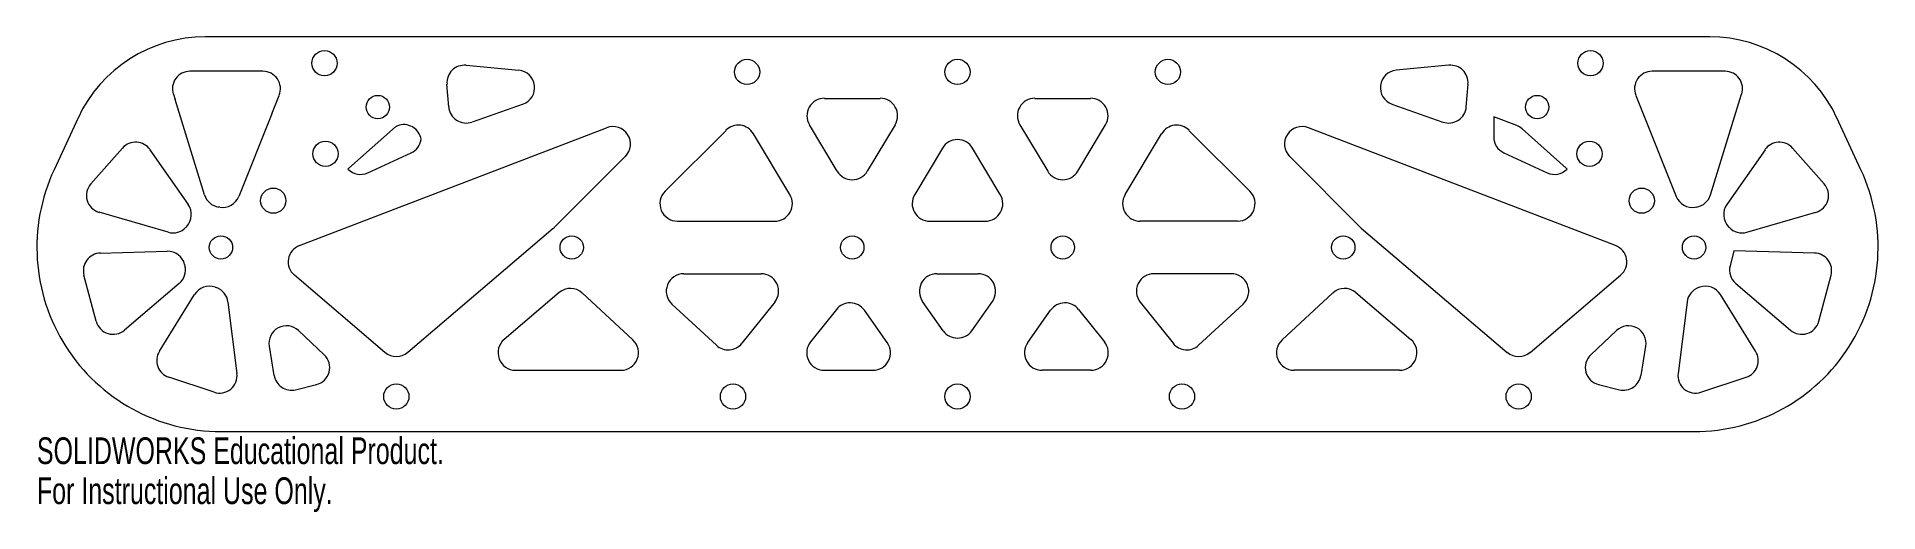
# Model space of a CAD drawing. Header units: inches. Extents: x -1.3 to 11.8, y -1.9 to 1.5.
import ezdxf

# ---------------------------------------------------------------- set-up
doc = ezdxf.new("R2010")
doc.units = ezdxf.units.IN
doc.header["$MEASUREMENT"] = 0
doc.styles.add('SLDTEXTSTYLE0', font='TXT', dxfattribs={"width": 0.7})

msp = doc.modelspace()

# ---------------------------------------------------------------- linework, layer by layer
at = {"color": 7, "linetype": 'Continuous', "lineweight": 15}
for p, q in [((10.612, 1.5), (-0.112, 1.5)), ((0.299, 1.255), (-0.221, 1.255)), ((1.748, 1.298), (2.123, 1.262)), ((8.752, 1.298), (8.377, 1.262)), ((10.721, 1.255), (10.201, 1.255)), ((-0.339, 1.091), (-0.327, 1.053)), ((-0.117, 0.374), (-0.327, 1.053)), ((0.363, 0.952), (0.415, 1.083)), ((1.624, 1.001), (1.611, 1.164)), ((4.302, 1.062), (4.698, 1.062)), ((5.802, 1.062), (6.198, 1.062)), ((8.876, 1.001), (8.889, 1.164)), ((10.085, 1.083), (10.137, 0.952)), ((10.617, 0.374), (10.827, 1.053)), ((10.827, 1.053), (10.839, 1.091)), ((-1.019, 0.922), (-1.19, 0.553)), ((0.363, 0.952), (0.127, 0.363)), ((2.153, 1.02), (1.79, 0.893)), ((8.347, 1.02), (8.71, 0.893)), ((9.072, 0.931), (9.072, 0.787)), ((9.236, 0.868), (9.072, 0.931)), ((10.137, 0.952), (10.373, 0.363)), ((10.137, 0.952), (10.137, 0.952)), ((11.69, 0.553), (11.519, 0.922)), ((0.559, 0.013), (2.749, 0.852)), ((1.243, 0.86), (0.912, 0.564)), ((1.259, 0.866), (1.243, 0.86)), ((3.6, 0.834), (3.166, 0.401)), ((4.055, 0.377), (3.795, 0.81)), ((4.393, 0.543), (4.195, 0.873)), ((4.805, 0.873), (4.607, 0.543)), ((5.695, 0.873), (5.893, 0.543)), ((6.107, 0.543), (6.305, 0.873)), ((6.445, 0.377), (6.705, 0.81)), ((6.9, 0.834), (7.334, 0.401)), ((9.941, 0.013), (7.751, 0.852)), ((9.588, 0.564), (9.274, 0.845)), ((-0.928, 0.453), (-0.702, 0.708)), ((-0.506, 0.696), (-0.234, 0.306)), ((1.048, 0.532), (1.356, 0.673)), ((5.143, 0.707), (4.945, 0.377)), ((5.555, 0.377), (5.357, 0.707)), ((9.144, 0.673), (9.452, 0.532)), ((11.006, 0.696), (10.734, 0.306)), ((11.428, 0.453), (11.202, 0.708)), ((2.882, 0.647), (2.376, 0.142)), ((7.618, 0.647), (8.127, 0.138)), ((-0.009, 0.286), (-0.018, 0.288)), ((10.509, 0.286), (10.518, 0.288)), ((-0.377, 0.108), (-0.869, 0.25)), ((-0.244, 0.15), (-0.25, 0.143)), ((2.369, 0.135), (1.331, -0.748)), ((3.254, 0.188), (3.948, 0.188)), ((5.052, 0.188), (5.448, 0.188)), ((7.246, 0.188), (6.552, 0.188)), ((8.127, 0.138), (9.169, -0.748)), ((10.744, 0.15), (10.75, 0.143)), ((10.877, 0.108), (11.369, 0.25)), ((-0.86, -0.04), (-0.384, -0.027)), ((-0.259, -0.122), (-0.257, -0.13)), ((10.784, -0.025), (10.757, -0.13)), ((11.36, -0.04), (10.784, -0.025)), ((-0.889, -0.526), (-0.977, -0.197)), ((-0.297, -0.256), (-0.687, -0.589)), ((1.169, -0.748), (0.523, -0.198)), ((3.299, -0.188), (3.85, -0.188)), ((5.103, -0.188), (5.397, -0.188)), ((7.201, -0.188), (6.65, -0.188)), ((9.331, -0.748), (9.977, -0.198)), ((10.797, -0.256), (11.187, -0.589)), ((11.389, -0.526), (11.477, -0.197)), ((-0.439, -0.74), (-0.188, -0.336)), ((-0.041, -0.283), (-0.033, -0.286)), ((0.05, -0.389), (0.114, -0.897)), ((2.41, -0.322), (2.019, -0.655)), ((2.936, -0.658), (2.576, -0.326)), ((3.947, -0.391), (3.713, -0.683)), ((5.148, -0.593), (5.001, -0.385)), ((5.352, -0.593), (5.499, -0.385)), ((6.553, -0.391), (6.787, -0.683)), ((7.564, -0.658), (7.924, -0.326)), ((8.09, -0.322), (8.481, -0.655)), ((10.45, -0.389), (10.386, -0.897)), ((10.541, -0.283), (10.533, -0.286)), ((10.939, -0.74), (10.688, -0.336)), ((3.531, -0.697), (3.214, -0.404)), ((4.387, -0.442), (4.203, -0.672)), ((4.749, -0.678), (4.587, -0.448)), ((5.751, -0.678), (5.913, -0.448)), ((6.113, -0.442), (6.297, -0.672)), ((6.969, -0.697), (7.286, -0.404)), ((0.736, -0.765), (0.552, -0.592)), ((9.948, -0.592), (9.764, -0.765)), ((0.343, -0.704), (0.378, -0.913)), ((10.122, -0.913), (10.157, -0.704)), ((2.1, -0.875), (2.851, -0.875)), ((4.3, -0.875), (4.647, -0.875)), ((6.2, -0.875), (5.853, -0.875)), ((8.4, -0.875), (7.649, -0.875)), ((-0.049, -1.031), (-0.372, -0.925)), ((0.531, -1.014), (0.68, -0.977)), ((9.82, -0.977), (9.969, -1.014)), ((10.549, -1.031), (10.872, -0.925)), ((0, -1.312), (10.5, -1.312))]:
    msp.add_line(p, q, dxfattribs=at)
for centre, radius in [((0.738, 1.312), 0.09), ((3.75, 1.25), 0.09), ((5.25, 1.25), 0.09), ((6.75, 1.25), 0.09), ((9.762, 1.312), 0.09), ((1.118, 1), 0.083), ((9.382, 1), 0.083), ((0.745, 0.667), 0.09), ((9.755, 0.667), 0.09), ((0.373, 0.333), 0.09), ((10.127, 0.333), 0.09), ((0, 0), 0.083), ((2.5, 0), 0.083), ((4.5, 0), 0.083), ((6, 0), 0.083), ((8, 0), 0.083), ((10.5, 0), 0.083), ((1.25, -1.062), 0.09), ((3.65, -1.062), 0.09), ((5.25, -1.062), 0.09), ((6.85, -1.062), 0.09), ((9.25, -1.062), 0.09)]:
    msp.add_circle(centre, radius, dxfattribs=at)
for centre, radius, start, end in [((-0.112, 0.5), 1, 90, 155.0636), ((10.612, 0.5), 1, 24.9364, 90), ((-0.221, 1.13), 0.125, 90, 198.0509), ((0.299, 1.13), 0.125, 338.1634, 90), ((1.736, 1.173), 0.125, 84.6082, 184.3934), ((2.111, 1.138), 0.125, 289.3229, 84.6082), ((8.389, 1.138), 0.125, 95.3918, 250.6771), ((8.764, 1.173), 0.125, 355.6066, 95.3918), ((10.201, 1.13), 0.125, 90, 201.8366), ((10.721, 1.13), 0.125, 341.9491, 90), ((4.302, 0.938), 0.125, 90, 210.9638), ((4.698, 0.938), 0.125, 329.0362, 90), ((5.802, 0.938), 0.125, 90, 210.9638), ((6.198, 0.938), 0.125, 329.0362, 90), ((1.748, 1.011), 0.125, 184.3934, 289.3229), ((8.752, 1.011), 0.125, 250.6771, 355.6066), ((1.303, 0.75), 0.125, 8.6175, 110.9964), ((2.794, 0.736), 0.125, 315, 110.9631), ((3.688, 0.746), 0.125, 30.9638, 135), ((6.812, 0.746), 0.125, 45, 149.0362), ((7.706, 0.736), 0.125, 69.0369, 225), ((9.191, 0.752), 0.125, 48.1897, 69.0036), ((-0.608, 0.625), 0.125, 34.8651, 138.3874), ((1.303, 0.787), 0.125, 294.6751, 351.3825), ((5.25, 0.643), 0.125, 30.9638, 149.0362), ((9.197, 0.787), 0.125, 180, 245.3249), ((11.108, 0.625), 0.125, 41.6126, 145.1349), ((0, 0), 1.312, 155.0636, 270), ((0.995, 0.471), 0.125, 131.8103, 135.7486), ((0.995, 0.645), 0.125, 224.2514, 294.6751), ((4.5, 0.607), 0.125, 210.9638, 329.0362), ((6, 0.607), 0.125, 210.9638, 329.0362), ((9.505, 0.645), 0.125, 245.3249, 315.7486), ((9.505, 0.471), 0.125, 44.2514, 48.1897), ((10.5, 0), 1.312, 270, 24.9364), ((-0.834, 0.37), 0.125, 138.3874, 253.8471), ((3.254, 0.312), 0.125, 135, 270), ((7.246, 0.312), 0.125, 270, 45), ((11.334, 0.37), 0.125, 286.1529, 41.6126), ((-0.336, 0.234), 0.125, 317.4342, 34.8651), ((0.002, 0.411), 0.125, 197.1804, 260.7675), ((0.011, 0.41), 0.125, 260.7675, 338.1984), ((3.948, 0.312), 0.125, 270, 30.9638), ((5.052, 0.312), 0.125, 149.0362, 270), ((5.448, 0.312), 0.125, 270, 30.9638), ((6.552, 0.312), 0.125, 149.0362, 270), ((10.489, 0.41), 0.125, 201.8016, 279.2325), ((10.498, 0.411), 0.125, 279.2325, 342.8196), ((10.836, 0.234), 0.125, 145.1349, 222.5658), ((-0.342, 0.228), 0.125, 253.8471, 317.4342), ((2.288, 0.23), 0.125, 310.3645, 315), ((10.842, 0.228), 0.125, 222.5658, 286.1529), ((0.604, -0.103), 0.125, 110.9631, 229.6355), ((9.896, -0.103), 0.125, 310.3645, 69.0369), ((-0.856, -0.165), 0.125, 91.5318, 195.0541), ((-0.38, -0.152), 0.125, 14.1008, 91.5318), ((-0.378, -0.161), 0.125, 310.5137, 14.1008), ((10.878, -0.161), 0.125, 165.8992, 229.4863), ((11.356, -0.165), 0.125, 344.9459, 88.4682), ((3.299, -0.312), 0.125, 90, 227.2648), ((3.85, -0.312), 0.125, 321.3402, 90), ((5.103, -0.312), 0.125, 90, 215.2176), ((5.397, -0.312), 0.125, 324.7824, 90), ((6.65, -0.312), 0.125, 90, 218.6598), ((7.201, -0.312), 0.125, 312.7352, 90), ((-0.082, -0.402), 0.125, 70.7675, 148.1984), ((-0.074, -0.404), 0.125, 7.1804, 70.7675), ((2.491, -0.417), 0.125, 47.2648, 130.3645), ((8.009, -0.417), 0.125, 49.6355, 132.7352), ((10.574, -0.404), 0.125, 109.2325, 172.8196), ((10.582, -0.402), 0.125, 31.8016, 109.2325), ((4.484, -0.52), 0.125, 35.2176, 141.3402), ((6.016, -0.52), 0.125, 38.6598, 144.7824), ((-0.768, -0.494), 0.125, 195.0541, 310.5137), ((0.467, -0.683), 0.125, 46.7185, 189.4947), ((2.1, -0.75), 0.125, 130.3645, 270), ((5.25, -0.521), 0.125, 215.2176, 324.7824), ((8.4, -0.75), 0.125, 270, 49.6355), ((10.033, -0.683), 0.125, 350.5053, 133.2815), ((11.268, -0.494), 0.125, 229.4863, 344.9459), ((-0.333, -0.806), 0.125, 148.1984, 251.7207), ((0.65, -0.856), 0.125, 283.7224, 46.7185), ((1.25, -0.652), 0.125, 229.6355, 310.3645), ((2.851, -0.75), 0.125, 270, 47.2648), ((3.616, -0.605), 0.125, 227.2648, 321.3402), ((4.3, -0.75), 0.125, 141.3402, 270), ((4.647, -0.75), 0.125, 270, 35.2176), ((5.853, -0.75), 0.125, 144.7824, 270), ((6.2, -0.75), 0.125, 270, 38.6598), ((6.884, -0.605), 0.125, 218.6598, 312.7352), ((7.649, -0.75), 0.125, 132.7352, 270), ((9.25, -0.652), 0.125, 229.6355, 310.3645), ((9.85, -0.856), 0.125, 133.2815, 256.2776), ((10.833, -0.806), 0.125, 288.2793, 31.8016), ((-0.01, -0.913), 0.125, 251.7207, 7.1804), ((0.502, -0.892), 0.125, 189.4947, 283.7224), ((9.998, -0.892), 0.125, 256.2776, 350.5053), ((10.51, -0.913), 0.125, 172.8196, 288.2793)]:
    msp.add_arc(centre, radius, start, end, dxfattribs=at)

# ---------------------------------------------------------------- texts
at = {"color": 7, "linetype": 'Continuous', "char_height": 0.1903, "attachment_point": 1, "style": 'SLDTEXTSTYLE0'}
for s, insert in [('SOLIDWORKS Educational Product.', (-1.312, -1.353)), ('For Instructional Use Only.', (-1.312, -1.638))]:
    msp.add_mtext(s, dxfattribs=dict(at, insert=insert))

doc.saveas('drawing.dxf')
